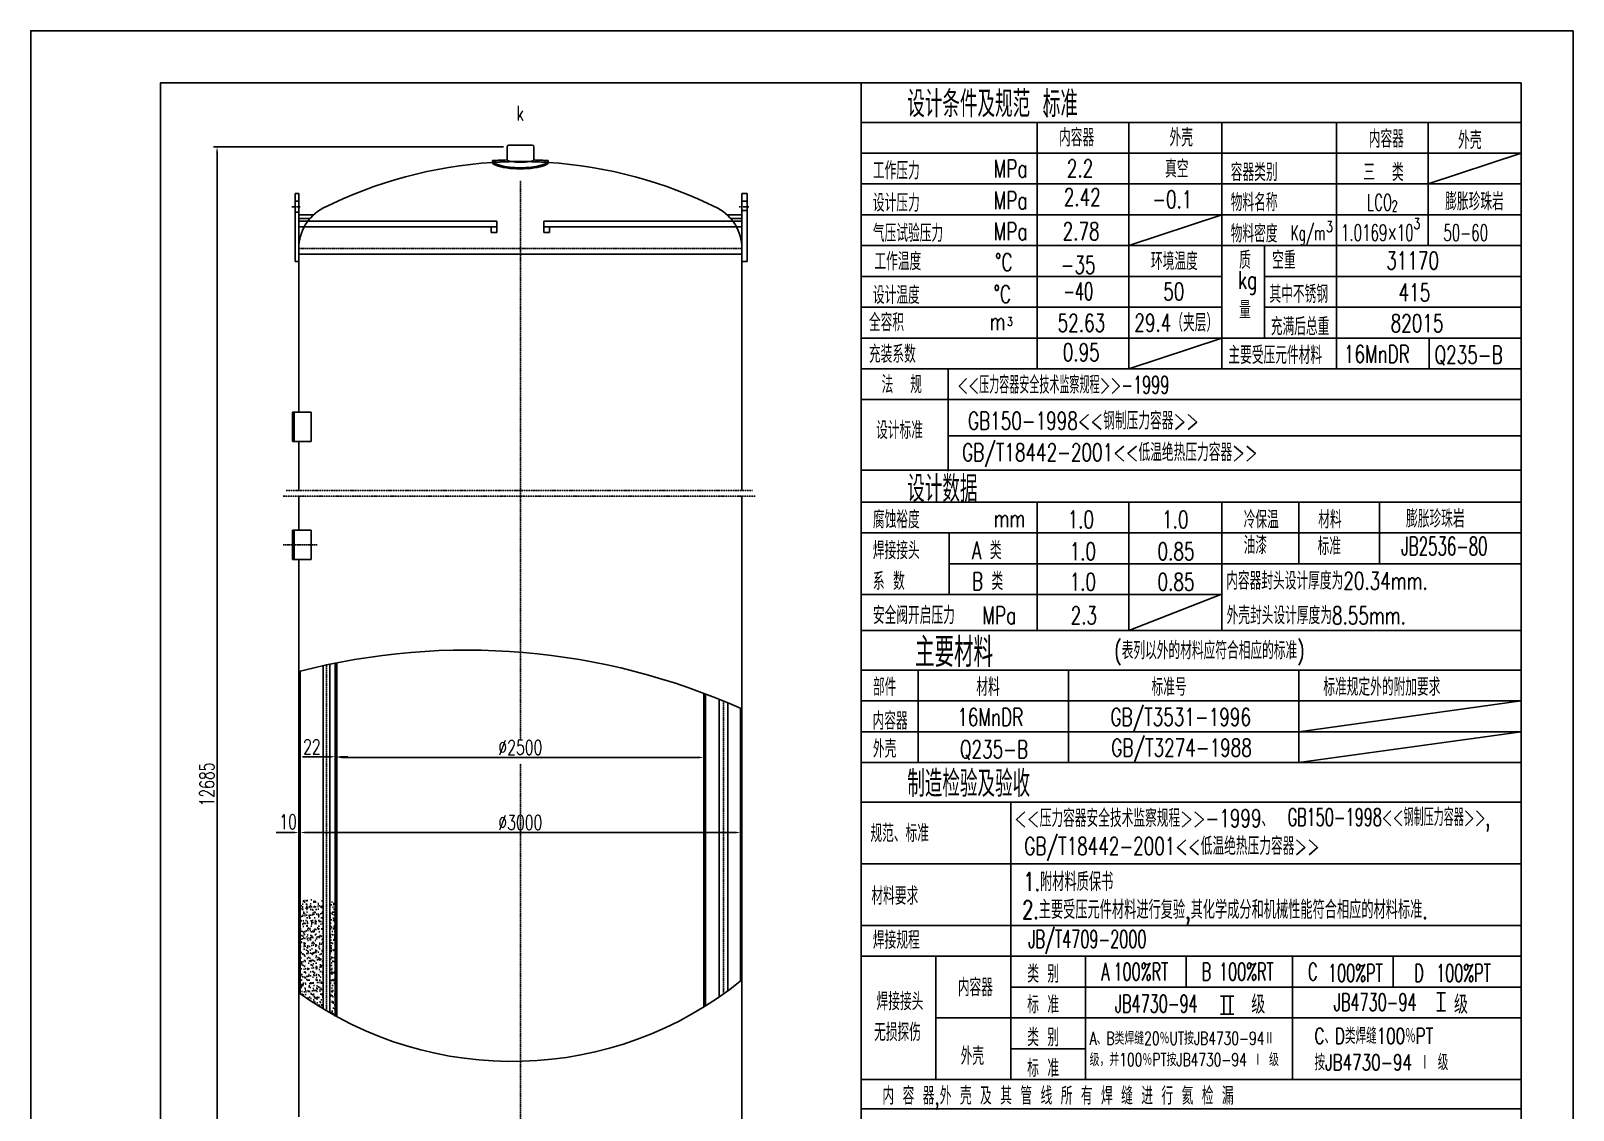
# Model space of a CAD drawing. Header units: millimetres. Extents: x -47822 to 0, y 0 to 19470.
# Drawn here: x -47822 to -37309, y 12113 to 19470 of the extents above; entities that cross this region are included whole.
import ezdxf
from ezdxf.enums import TextEntityAlignment as Align

# ---------------------------------------------------------------- set-up
doc = ezdxf.new("R2010")
doc.units = ezdxf.units.MM
for name, pattern in [('DASHDOT-M', [36, 30, -3, 0, -3]), ('DASHDOT-S', [14, 10, -2, 0, -2]), ('DIVIDE-M', [39, 30, -3, 0, -3, 0, -3]), ('DIVIDE-S', [16, 10, -2, 0, -2, 0, -2]), ('HIDDEN-M', [7, 5, -2]), ('HIDDEN-S', [3, 2, -1])]:
    doc.linetypes.add(name, pattern=pattern)
for name, color, linetype in [('2', 4, 'Continuous'), ('CDR_DIM', 7, 'Continuous'), ('CDR_DWG1', 4, 'Continuous'), ('CDR_DWG2', 2, 'Continuous'), ('CDR_DWG3', 1, 'DASHDOT-M'), ('CDR_DWG4', 3, 'DIVIDE-M'), ('CDR_DWG5', 6, 'HIDDEN-M'), ('CDR_TEXT', 7, 'Continuous')]:
    doc.layers.add(name, color=color, linetype=linetype)
doc.styles.add('HZ', font='ROMANS.shx', dxfattribs={"width": 0.7, "height": 100, "bigfont": 'HZ.shx'})
doc.styles.add('ROMANS', font='romans')

msp = doc.modelspace()

# ---------------------------------------------------------------- hatches: boundary and pattern name
at = {"layer": 'CDR_DIM'}
h = msp.add_hatch(dxfattribs=at)
h.set_pattern_fill('AR-SAND', color=256, scale=20, style=0)
h.set_pattern_definition([(37.5, (7059.738, 3328.39), (-1.259867, 38.536475), [0, -30.4, 0, -34, 0, -32.5]), (7.5, (7059.74, 3328.39), (35.395534, 56.44292), [0, -16.4, 0, -27.4, 0, -10.5]), (327.5, (7035.138, 3328.39), (62.282837, 0.113181), [0, -10, 0, -36, 0, -47]), (317.5, (7035.14, 3328.39), (60.12253, 17.55351), [0, -5, 0, -23.6, 0, -27])])
h.paths.add_polyline_path([(-45747, 13544), (-45784, 13544), (-45784, 12777, 0.004325), (-45747, 12756)])
h.paths.add_polyline_path([(-45829, 13547), (-45985, 13547), (-45985, 12906, 0.018688), (-45829, 12804)])

# ---------------------------------------------------------------- linework, layer by layer
for p, q in [((-42163, 11687), (-42163, 19116)), ((-42163, 19116), (-37663, 19116)), ((-42163, 18846), (-37663, 18846)), ((-40963, 17166), (-40963, 18846)), ((-40338, 17166), (-40338, 18846)), ((-39703, 17166), (-39703, 18846)), ((-38923, 17376), (-38923, 18846)), ((-38298, 18426), (-38298, 18846)), ((-42163, 18636), (-37663, 18636)), ((-42163, 18426), (-37663, 18426)), ((-38298, 18006), (-38298, 18426)), ((-42163, 18216), (-37663, 18216)), ((-42163, 18006), (-37663, 18006)), ((-42163, 17796), (-39703, 17796)), ((-39414, 17796), (-37663, 17796)), ((-38923, 17796), (-37663, 17796)), ((-42163, 17586), (-39703, 17586)), ((-39414, 17586), (-37663, 17586)), ((-42163, 17376), (-39703, 17376)), ((-39703, 17376), (-37663, 17376)), ((-42163, 17166), (-39703, 17166)), ((-39703, 17166), (-37663, 17166)), ((-42163, 16956), (-37663, 16956)), ((-41568, 16710), (-37663, 16710)), ((-42163, 16258), (-37663, 16258)), ((-40963, 15382), (-40963, 16258)), ((-40338, 15382), (-40338, 16258)), ((-39703, 15382), (-39703, 16258)), ((-39179, 16258), (-39179, 15838)), ((-38630, 15838), (-38630, 16258)), ((-42163, 16048), (-39179, 16048)), ((-41563, 15628), (-41563, 16048)), ((-39179, 16048), (-37663, 16048)), ((-41563, 15838), (-37663, 15838)), ((-42163, 15628), (-39703, 15628)), ((-42163, 15382), (-37663, 15382)), ((-42163, 15112), (-37663, 15112)), ((-41773, 14482), (-41773, 15112)), ((-40748, 14482), (-40748, 15112)), ((-39178, 14482), (-39178, 15112)), ((-42163, 14902), (-37663, 14902)), ((-42163, 14692), (-37663, 14692)), ((-42163, 14482), (-37663, 14482)), ((-42163, 14212), (-37663, 14212)), ((-41143, 13162), (-41143, 14212)), ((-42163, 13792), (-37663, 13792)), ((-42163, 13372), (-37663, 13372)), ((-42163, 13162), (-37663, 13162)), ((-42163, 13162), (-37663, 13162)), ((-41653, 12322), (-41653, 13162)), ((-41143, 12322), (-41143, 13162)), ((-40633, 12322), (-40633, 13162)), ((-39947, 12952), (-39947, 13162)), ((-39223, 12742), (-39223, 13162)), ((-38537, 12952), (-38537, 13162)), ((-41143, 12952), (-37663, 12952)), ((-41653, 12742), (-37663, 12742)), ((-39223, 12322), (-39223, 12742)), ((-41143, 12532), (-40633, 12532)), ((-41143, 12532), (-40633, 12532)), ((-42163, 12322), (-37663, 12322)), ((-42163, 12123), (-37663, 12123))]:
    msp.add_line(p, q)
msp.add_lwpolyline([(-37309, 19470), (-47822, 19470), (-47822, 4586), (-37309, 4586)], close=True)
at = {"color": 4}
msp.add_lwpolyline([(-37663, 19116), (-46937, 19116), (-46937, 4940), (-37663, 4940)], close=True, dxfattribs=at)
at = {"layer": '2'}
for p, q in [((-44575, 18679), (-44575, 18591)), ((-44563, 18691), (-44405, 18691)), ((-44393, 18679), (-44393, 18591))]:
    msp.add_line(p, q, dxfattribs=at)
for centre, start, end in [((-44563, 18679), 90, 180), ((-44405, 18679), 0, 90)]:
    msp.add_arc(centre, 12, start, end, dxfattribs=at)
at = {"layer": 'CDR_DIM'}
for p, q in [((-40917, 18924), (-40893, 18882)), ((-37663, 18636), (-38298, 18426)), ((-39703, 18216), (-40338, 18006)), ((-39414, 18008), (-39414, 17376)), ((-39703, 17376), (-40338, 17166)), ((-41568, 17166), (-41568, 16469)), ((-40338, 15628), (-39710, 15628)), ((-40338, 15382), (-39710, 15628)), ((-39178, 14482), (-37663, 14692)), ((-39713, 12891), (-39623, 12891)), ((-39689, 12891), (-39689, 12768)), ((-39647, 12891), (-39647, 12768)), ((-38238, 12912), (-38180, 12912)), ((-38210, 12912), (-38210, 12789)), ((-39713, 12768), (-39623, 12768)), ((-38238, 12789), (-38180, 12789))]:
    msp.add_line(p, q, dxfattribs=at)
at = {"layer": 'CDR_DIM', "color": 7}
for p, q in [((-44600, 18679), (-46577, 18679)), ((-46552, 18641), (-46552, 9972)), ((-45735, 14709), (-45735, 14492)), ((-43235, 14709), (-43235, 14492)), ((-45784, 14522), (-45970, 14522)), ((-45747, 14542), (-45747, 14547)), ((-45735, 14522), (-45747, 14522)), ((-45735, 14542), (-45735, 14547)), ((-45697, 14522), (-45660, 14522)), ((-45697, 14517), (-43272, 14517)), ((-46032, 14006), (-46150, 14006)), ((-45985, 14006), (-45995, 14006)), ((-45985, 14006), (-45995, 14006)), ((-43022, 14006), (-45947, 14006)), ((-45947, 14006), (-45910, 14006)), ((-42985, 14002), (-42985, 13981))]:
    msp.add_line(p, q, dxfattribs=at)
at = {"layer": 'CDR_DIM', "linetype": 'Continuous'}
for p, q in [((-38923, 17376), (-38923, 17166)), ((-38291, 17376), (-38291, 17166)), ((-37663, 14902), (-39178, 14692))]:
    msp.add_line(p, q, dxfattribs=at)
at = {"layer": 'CDR_DIM'}
for centre, radius, start, end in [((-44849, 10674), 4575, 65.8205, 104.5083), ((-44542, 14934), 2489, 234.2966, 309.0263)]:
    msp.add_arc(centre, radius, start, end, dxfattribs=at)
at = {"layer": 'CDR_DIM', "color": 7}
for points in [[(-46559, 18641), (-46546, 18641), (-46552, 18679)], [(-45784, 14528), (-45784, 14515), (-45747, 14522)], [(-45697, 14528), (-45697, 14515), (-45735, 14522)], [(-45697, 14524), (-45697, 14511), (-45735, 14517)], [(-43272, 14524), (-43272, 14511), (-43235, 14517)], [(-46032, 14012), (-46032, 13999), (-45995, 14006)], [(-45947, 14012), (-45947, 13999), (-45985, 14006)], [(-45947, 14012), (-45947, 13999), (-45985, 14006)], [(-43022, 14012), (-43022, 13999), (-42985, 14006)]]:
    msp.add_solid(points, dxfattribs=at)
at = {"layer": 'CDR_DWG1'}
for p, q in [((-44674, 18573), (-44674, 18585)), ((-44296, 18573), (-44296, 18585)), ((-46020, 18360), (-46020, 17898)), ((-45995, 18360), (-46020, 18360)), ((-45995, 18360), (-45995, 17984)), ((-42975, 18360), (-42940, 18360)), ((-42975, 18360), (-42975, 17984)), ((-42940, 18360), (-42940, 17898)), ((-45995, 18216), (-45894, 18216)), ((-45995, 18191), (-45918, 18191)), ((-42975, 18216), (-43076, 18216)), ((-42975, 18191), (-43052, 18191)), ((-45995, 18172), (-44645, 18172)), ((-45995, 18134), (-44645, 18134)), ((-44683, 18096), (-44683, 18134)), ((-44683, 18096), (-44645, 18096)), ((-44645, 18096), (-44645, 18172)), ((-44325, 18172), (-42975, 18172)), ((-44325, 18096), (-44325, 18172)), ((-44325, 18134), (-42975, 18134)), ((-44287, 18096), (-44325, 18096)), ((-44287, 18096), (-44287, 18134)), ((-45995, 16870), (-45995, 17987)), ((-45995, 17947), (-45995, 17987)), ((-45995, 17947), (-45995, 17987)), ((-42975, 16337), (-42975, 17987)), ((-42975, 17947), (-42975, 17987)), ((-45995, 17898), (-46020, 17898)), ((-42975, 17947), (-45995, 17947)), ((-42975, 17898), (-42940, 17898)), ((-46037, 16670), (-46037, 16870)), ((-45912, 16870), (-46037, 16870)), ((-45912, 16670), (-45912, 16870)), ((-45912, 16670), (-46037, 16670)), ((-45995, 16337), (-45995, 16670)), ((-42163, 16476), (-37663, 16476)), ((-45995, 16067), (-45995, 16299)), ((-42975, 11029), (-42975, 16299)), ((-46037, 15867), (-46037, 16067)), ((-45912, 16067), (-46037, 16067)), ((-45912, 15867), (-45912, 16067)), ((-45912, 15867), (-46037, 15867)), ((-45995, 12067), (-45995, 15867)), ((-42163, 15382), (-37663, 15382)), ((-45829, 12804), (-45829, 15142)), ((-45784, 12777), (-45784, 15152)), ((-45747, 12756), (-45747, 15160)), ((-45735, 12749), (-45735, 15162)), ((-45985, 12906), (-45985, 15105)), ((-43235, 12816), (-43235, 14955)), ((-43223, 12823), (-43223, 14950)), ((-43130, 12885), (-43130, 14913)), ((-43070, 12927), (-43070, 14889)), ((-42985, 12992), (-42985, 14852)), ((-42163, 14482), (-37663, 14482))]:
    msp.add_line(p, q, dxfattribs=at)
at = {"layer": 'CDR_DWG1', "color": 6, "linetype": 'HIDDEN-M'}
for p, q in [((-45995, 18309), (-46020, 18309)), ((-42975, 18309), (-42940, 18309)), ((-45995, 18233), (-46020, 18233)), ((-42975, 18245), (-42940, 18245))]:
    msp.add_line(p, q, dxfattribs=at)
at = {"layer": 'CDR_DWG1'}
for centre, radius, start, end in [((-44485, 15579), 3000, 93.612, 116.6557), ((-44485, 15579), 3012, 91.72, 93.5976), ((-44485, 15579), 3012, 86.4024, 88.2628), ((-44485, 15579), 3000, 63.3443, 86.388), ((-45685, 17987), 310, 118.0725, 180), ((-43285, 17987), 310, 0, 61.9275)]:
    msp.add_arc(centre, radius, start, end, dxfattribs=at)
for centre, major_axis, ratio, start_param, end_param in [((-44485, 18585), (189, 0), 0.255448, 3.141593, 6.283185), ((-44485, 18573), (-189, 0), 0.232682, 0, 3.141593), ((-44484, 18591), (-91, 0), 0.186292, 0.055289, 3.084685)]:
    msp.add_ellipse(centre, major_axis=major_axis, ratio=ratio, start_param=start_param, end_param=end_param, dxfattribs=at)
at = {"layer": 'CDR_DWG3', "linetype": 'DASHDOT-S'}
for p, q in [((-44485, 17837), (-44485, 18447)), ((-45985, 18271), (-46042, 18271)), ((-42994, 18271), (-42928, 18271)), ((-45995, 17987), (-42975, 17987)), ((-44485, 14636), (-44485, 18031)), ((-45869, 15967), (-46101, 15967)), ((-45807, 12790), (-45807, 15147)), ((-43100, 12906), (-43100, 14901)), ((-44485, 10005), (-44485, 14474))]:
    msp.add_line(p, q, dxfattribs=at)
at = {"layer": 'CDR_DWG4', "linetype": 'DIVIDE-S'}
for p, q in [((-46101, 16299), (-42884, 16299)), ((-46082, 16337), (-42903, 16337))]:
    msp.add_line(p, q, dxfattribs=at)
at = {"layer": 'CDR_DWG5', "linetype": 'HIDDEN-M'}
for p, q in [((-46027, 16670), (-46027, 16870)), ((-46027, 15867), (-46027, 16067))]:
    msp.add_line(p, q, dxfattribs=at)
msp.add_arc((-44485, 15579), 3000, 86.388, 93.612, dxfattribs=at)

# ---------------------------------------------------------------- texts
at = {"linetype": 'HIDDEN-S', "style": 'ROMANS', "width": 0.6}
msp.add_text('JB2536-80', height=125, dxfattribs=at).set_placement((-38481, 15895))
at = {"layer": 'CDR_DIM', "style": 'HZ', "width": 0.7}
for s, height, p in [('设计条件及规范 标准', 180, (-41848, 18971)), ('工作压力', 120, (-42082, 18517)), ('MPa', 120, (-41259, 18531)), ('容器类别', 120, (-39643, 18506)), ('设计压力', 120, (-42082, 18297)), ('MPa', 120, (-41259, 18314)), ('物料名称', 120, (-39643, 18300)), ('气压试验压力', 120, (-42082, 18091)), ('MPa', 120, (-41259, 18103)), ('物料密度', 120, (-39643, 18087)), ('质', 120, (-39586, 17907)), ('空重  ', 120, (-39360, 17907)), ('工作温度', 120, (-42072, 17898)), ('%%dC', 120, (-41249, 17893)), (' kg', 120, (-39650, 17772)), ('设计温度', 120, (-42082, 17668)), ('%%dC', 120, (-41259, 17675)), ('其中不锈钢', 120, (-39379, 17675)), ('全容积  ', 120, (-42109, 17482)), ('量 ', 120, (-39586, 17568)), ('m', 120, (-41286, 17489)), ('3', 60, (-41166, 17489)), ('充满后总重', 120, (-39370, 17454)), ('充装系数', 120, (-42109, 17266)), ('主要受压元件材料  ', 120, (-39659, 17259)), ('法  规', 120, (-42023, 17059)), ('设计标准', 120, (-42060, 16747)), ('设计数据', 180, (-41848, 16348)), ('腐蚀裕度', 120, (-42082, 16138)), ('冷保温  ', 120, (-39555, 16138)), ('  材料', 120, (-39162, 16138)), ('mm', 120, (-41259, 16146)), ('焊接接头', 120, (-42082, 15928)), ('A 类', 120, (-41407, 15928)), ('油漆 ', 120, (-39555, 15963)), ('标准', 120, (-39051, 15956)), ('系 数', 120, (-42082, 15718)), ('B 类', 120, (-41407, 15718)), ('内容器封头设计厚度为20.34mm.', 120, (-39674, 15721)), ('安全阀开启压力   MPa', 120, (-42082, 15486)), ('外壳封头设计厚度为8.55mm. ', 120, (-39671, 15485)), ('主要材料', 200, (-41795, 15234)), ('(表列以外的材料应符合相应的标准) ', 120, (-40437, 15246)), ('部件', 120, (-42082, 14997)), ('材料', 120, (-41377, 14997)), ('标准号  ', 120, (-40183, 14997)), ('标准规定外的附加要求    ', 120, (-39012, 14997)), ('16MnDR', 120, (-41507, 14792)), ('GB/T3531-1996', 120, (-40463, 14793)), ('Q235-B', 120, (-41489, 14573)), ('GB/T3274-1988', 120, (-40457, 14584)), ('制造检验及验收', 180, (-41848, 14338)), ('规范、标准', 120, (-42099, 14000)), ('材料要求   ', 120, (-42092, 13573)), ('焊接规程', 120, (-42082, 13272)), ('类 别', 120, (-41030, 13042)), ('焊接接头', 120, (-42057, 12854)), ('标 准', 120, (-41030, 12832)), ('无损探伤   ', 120, (-42074, 12644)), ('类 别', 120, (-41030, 12609)), ('标 准', 120, (-41030, 12399)), ('内 容 器,外 壳 及 其 管 线 所 有 焊 缝 进 行 氦 检 漏', 120, (-42017, 12211))]:
    msp.add_text(s, height=height, dxfattribs=at).set_placement(p, align=Align.MIDDLE_LEFT)
at = {"layer": 'CDR_DIM', "style": 'HZ'}
for s, height, width, p in [('3', 75, 0.7, (-38397, 18119)), ('Kg/m', 100, 0.6, (-39234, 18042)), ('3', 75, 0.7, (-38993, 18098)), ('1.0169×10', 112, 0.6, (-38892, 18038)), ('50-60', 112, 0.6, (-38194, 18038)), ('31170', 120, 0.7, (-38583, 17844)), ('415', 120, 0.7, (-38499, 17627)), ('82015', 120, 0.7, (-38553, 17417)), ('<<压力容器安全技术监察规程>>-1999、', 120, 0.7, (-41118, 14043)), ('GB150-1998<<钢制压力容器>>,', 120, 0.6, (-39255, 14050)), ('1.附材料质保书', 125, 0.7, (-41055, 13607)), ('2.主要受压元件材料进行复验,其化学成分和机械性能符合相应的材料标准.', 125, 0.7, (-41064, 13417)), ('级', 125, 0.8, (-39503, 12771)), ('级', 125, 0.8, (-38121, 12771))]:
    msp.add_text(s, height=height, dxfattribs=dict(at, width=width)).set_placement(p)
at = {"layer": 'CDR_DIM', "color": 7, "char_height": 100, "style": 'HZ'}
for s, insert, attachment_point in [('22', (-45906, 14590), 5), ('\\A1;∅2500', (-44485, 14586), 5), ('\\A1;10', (-46128, 14079), 4), ('\\A1;∅3000', (-44485, 14074), 5)]:
    msp.add_mtext(s, dxfattribs=dict(at, insert=insert, attachment_point=attachment_point))
at = {"layer": 'CDR_DIM', "color": 7, "insert": (-46621, 14333), "char_height": 100, "attachment_point": 5, "rotation": 90, "style": 'HZ'}
msp.add_mtext('\\A1;12685', dxfattribs=at)
at = {"layer": 'CDR_DIM', "attachment_point": 1, "style": 'HZ'}
for s, insert, char_height, width in [('A、B类焊缝20％UT按JB4730-94Ⅱ\\P级，并100％PT按JB4730-94 Ⅰ 级', (-40605, 12647), 87.48, 2786.67), ('C、D类焊缝100％PT\\P按JB4730-94 Ⅰ 级', (-39072, 12673), 108, 3440)]:
    msp.add_mtext(s, dxfattribs=dict(at, insert=insert, char_height=char_height, width=width))
at = {"layer": 'CDR_DWG2', "style": 'HZ', "width": 0.7}
msp.add_text('k', height=100, rotation=359.9509, dxfattribs=at).set_placement((-44513, 18858))
at = {"layer": 'CDR_TEXT', "style": 'HZ', "width": 0.7}
for s, p in [('内容器  ', (-40636, 18682)), ('外壳', (-39980, 18682)), ('内容器  ', (-38525, 18673)), ('外壳', (-38013, 18664)), ('真空  ', (-39953, 18469)), ('三  类  ', (-38544, 18446)), ('2.78', (-40663, 18044)), ('1.0', (-40665, 16079)), ('1.0', (-40021, 16079)), ('1.0', (-40651, 15862)), ('0.85', (-40016, 15862)), ('1.0', (-40651, 15654)), ('0.85', (-40016, 15654)), ('内容器  ', (-41907, 14706)), ('外壳', (-42002, 14516)), ('内容器  ', (-41326, 12890)), ('外壳', (-41404, 12422))]:
    msp.add_text(s, height=120, dxfattribs=at).set_placement(p, align=Align.CENTER)
at = {"layer": 'CDR_TEXT', "style": 'HZ'}
for s, height, width, p in [('2.2', 120, 0.7, (-40760, 18472)), ('2.42', 120, 0.7, (-40781, 18276)), ('-0.1', 120, 0.7, (-40178, 18261)), ('LCO', 112, 0.6, (-38715, 18245)), ('2  ', 75, 0.6, (-38545, 18238)), ('膨胀珍珠岩  ', 120, 0.7, (-38181, 18246)), ('-35', 120, 0.7, (-40802, 17814)), ('环境温度  ', 120, 0.7, (-40187, 17839)), ('-40', 120, 0.6, (-40785, 17635)), ('50', 120, 0.7, (-40103, 17633)), ('52.63', 120, 0.7, (-40823, 17419)), ('29.4（夹层）', 120, 0.7, (-40300, 17420)), ('0.95', 120, 0.7, (-40788, 17219)), ('16MnDR', 120, 0.7, (-38872, 17207)), ('Q235-B', 120, 0.7, (-38254, 17202)), ('<<压力容器安全技术监察规程>>-1999  ', 120, 0.6, (-41506, 16997)), ('GB150-1998<<钢制压力容器>>', 120, 0.7, (-41434, 16752)), ('GB/T18442-2001<<低温绝热压力容器>>', 120, 0.7, (-41474, 16537)), ('膨胀珍珠岩  ', 120, 0.7, (-38448, 16084)), ('2.3', 120, 0.7, (-40734, 15425)), ('GB/T18442-2001<<低温绝热压力容器>>', 120, 0.7, (-41050, 13853)), ('JB/T4709-2000', 120, 0.6, (-41023, 13219)), ('A  ', 120, 0.6, (-40525, 12997)), ('100%RT', 120, 0.6, (-40442, 12997)), ('B', 120, 0.6, (-39841, 12997)), ('100%RT ', 120, 0.6, (-39723, 12997)), ('C', 120, 0.6, (-39116, 12997)), ('100%PT', 120, 0.6, (-38980, 12988)), ('D', 120, 0.6, (-38392, 12988)), ('100%PT', 120, 0.6, (-38243, 12988)), ('JB4730-94', 120, 0.6, (-40433, 12779)), ('JB4730-94', 120, 0.6, (-38941, 12789))]:
    msp.add_text(s, height=height, dxfattribs=dict(at, width=width)).set_placement(p)

doc.saveas('drawing.dxf')
